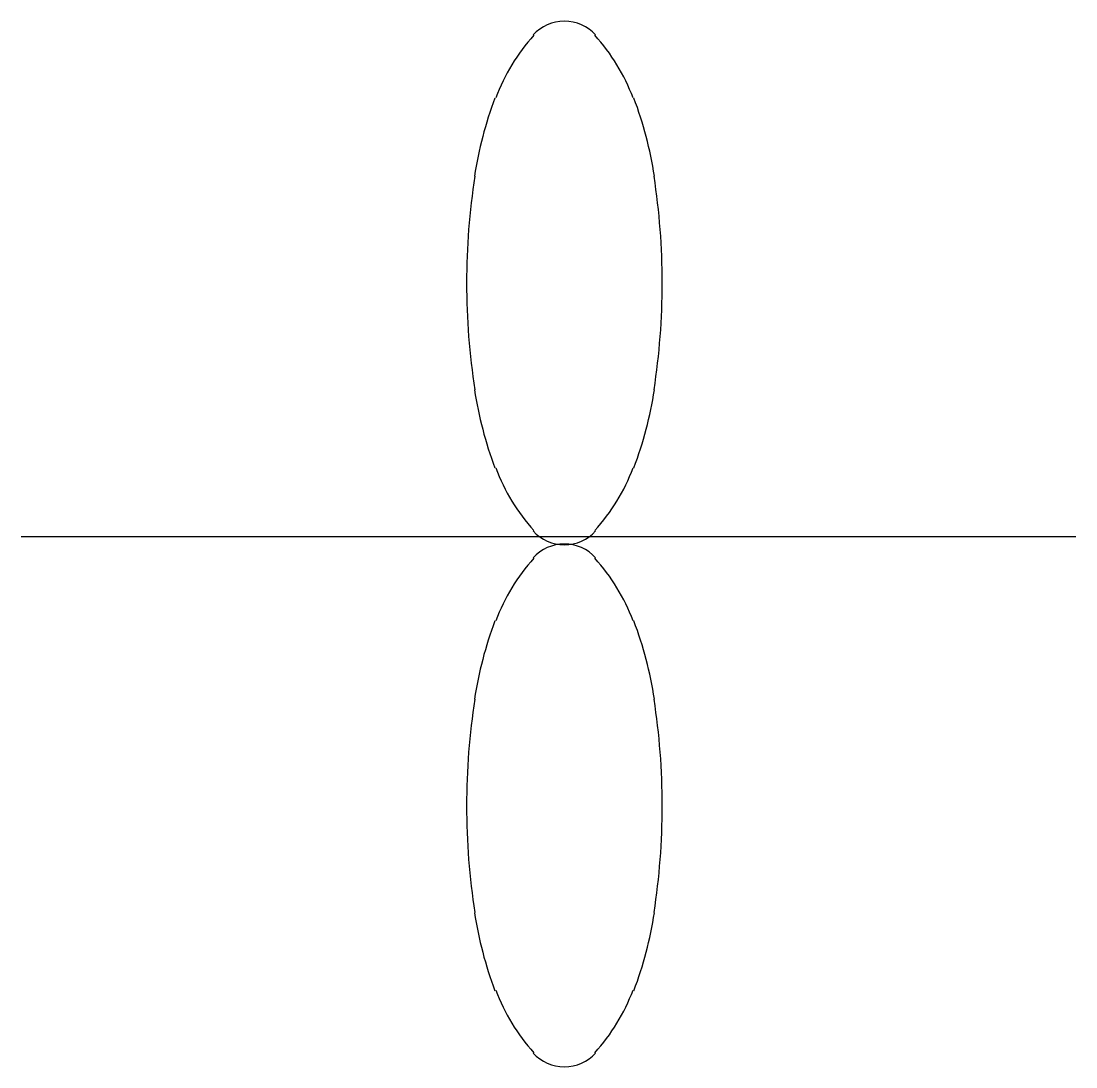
# Model space of a CAD drawing. Header units: metres. Extents: x -22554.7 to -22541.4, y -12700.2 to -12687.
import ezdxf

# ---------------------------------------------------------------- set-up
doc = ezdxf.new("R2010")
doc.units = ezdxf.units.M

msp = doc.modelspace()

# ---------------------------------------------------------------- linework, layer by layer
msp.add_line((-22541.4, -12693.53), (-22554.66, -12693.53))
for centre, radius, start, end in [((-22547.83, -12687.58), 0.53, 90, 137.83), ((-22547.83, -12687.58), 0.53, 42.17, 90), ((-22546.39, -12688.88), 2.46, 137.83, 159.43), ((-22549.27, -12688.88), 2.46, 20.57, 42.17), ((-22544.06, -12689.76), 4.96, 159.43, 171.16), ((-22551.6, -12689.76), 4.96, 8.84, 20.57), ((-22540.33, -12690.34), 8.73, 171.16, 180), ((-22555.33, -12690.34), 8.73, 360, 8.84), ((-22540.33, -12690.34), 8.73, 180, 188.84), ((-22555.33, -12690.34), 8.73, 351.16, 0), ((-22544.06, -12690.92), 4.96, 188.84, 200.57), ((-22551.6, -12690.92), 4.96, 339.43, 351.16), ((-22546.39, -12691.8), 2.46, 200.57, 222.17), ((-22549.27, -12691.8), 2.46, 317.83, 339.43), ((-22547.83, -12693.1), 0.53, 222.17, 270), ((-22547.83, -12693.1), 0.53, 270, 317.83), ((-22547.83, -12694.15), 0.53, 90, 137.83), ((-22547.83, -12694.15), 0.53, 42.17, 90), ((-22546.39, -12695.45), 2.46, 137.83, 159.43), ((-22549.27, -12695.45), 2.46, 20.57, 42.17), ((-22544.06, -12696.33), 4.96, 159.43, 171.16), ((-22551.6, -12696.33), 4.96, 8.84, 20.57), ((-22540.33, -12696.91), 8.73, 171.16, 180), ((-22555.33, -12696.91), 8.73, 360, 8.84), ((-22540.33, -12696.91), 8.73, 180, 188.84), ((-22555.33, -12696.91), 8.73, 351.16, 0), ((-22544.06, -12697.49), 4.96, 188.84, 200.57), ((-22551.6, -12697.49), 4.96, 339.43, 351.16), ((-22546.39, -12698.36), 2.46, 200.57, 222.17), ((-22549.27, -12698.36), 2.46, 317.83, 339.43), ((-22547.83, -12699.66), 0.53, 222.17, 270), ((-22547.83, -12699.66), 0.53, 270, 317.83)]:
    msp.add_arc(centre, radius, start, end)

doc.saveas('drawing.dxf')
